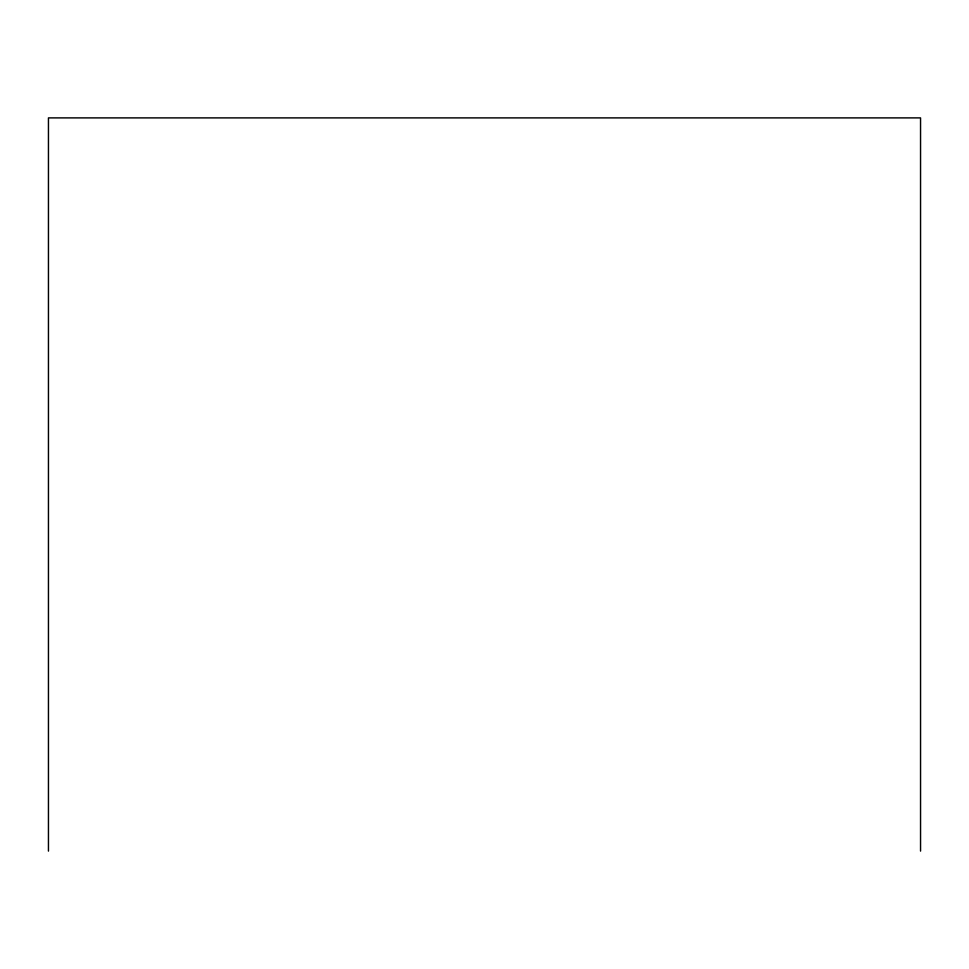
<?xml version="1.0" encoding="UTF-8"?>
<svg xmlns="http://www.w3.org/2000/svg" width="969" height="969" viewBox="0 0 969 969"><rect width="100%" height="100%" fill="white"/><g stroke="black" fill="none" stroke-linecap="round" stroke-linejoin="round"><path stroke-width="1.45" d="M920.55 851.109L920.55 117.891L48.45 117.891L48.45 851.109"/></g></svg>
